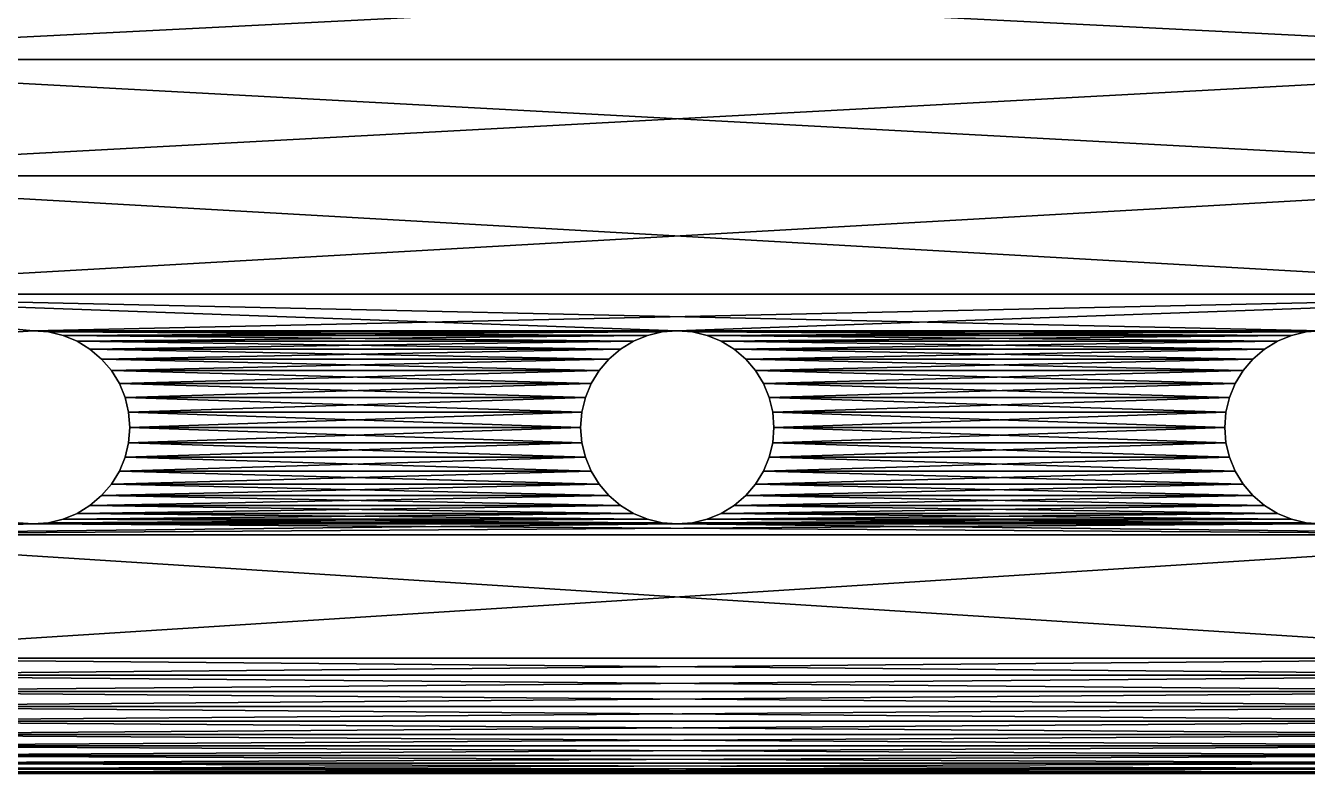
# Model space of a CAD drawing. Header units: millimetres. Extents: x -48.7 to 48.7, y -48.7 to 48.7.
# Drawn here: x -10.28 to 9.94, y -48.66 to -36.86 of the extents above; entities that cross this region are included whole.
import ezdxf

# ---------------------------------------------------------------- set-up
doc = ezdxf.new("R2010")
doc.units = ezdxf.units.MM
doc.header["$LTSCALE"] = 65.185185
for name, color, linetype in [('1', 7, 'CONTINUOUS'), ('2', 7, 'CONTINUOUS'), ('25', 7, 'CONTINUOUS'), ('26', 7, 'CONTINUOUS'), ('27', 7, 'CONTINUOUS'), ('28', 7, 'CONTINUOUS'), ('33', 7, 'CONTINUOUS'), ('34', 7, 'CONTINUOUS'), ('89', 7, 'CONTINUOUS')]:
    doc.layers.add(name, color=color, linetype=linetype)

msp = doc.modelspace()

# ---------------------------------------------------------------- linework, layer by layer
at = {"layer": '1', "linetype": 'CONTINUOUS'}
for points in [[(-17.349, -37.395), (-18.1, -35.599), (17.349, -37.395), (-17.349, -37.395)], [(17.349, -37.395), (-18.1, -35.599), (18.1, -35.599), (17.349, -37.395)], [(-16.698, -39.233), (-17.349, -37.395), (16.698, -39.233), (-16.698, -39.233)], [(16.698, -39.233), (-17.349, -37.395), (17.349, -37.395), (16.698, -39.233)], [(-16.152, -41.096), (-16.698, -39.233), (16.152, -41.096), (-16.152, -41.096)], [(16.152, -41.096), (-16.698, -39.233), (16.698, -39.233), (16.152, -41.096)], [(-10.16, -41.676), (-10.399, -41.694), (-16.152, -41.096), (-10.16, -41.676)], [(0, -41.676), (-10.16, -41.676), (-16.152, -41.096), (0, -41.676)], [(10.16, -41.676), (0, -41.676), (-16.152, -41.096), (10.16, -41.676)], [(10.16, -41.676), (-16.152, -41.096), (16.152, -41.096), (10.16, -41.676)], [(-9.921, -41.694), (-10.16, -41.676), (-0.239, -41.694), (-9.921, -41.694)], [(-0.239, -41.694), (-10.16, -41.676), (0, -41.676), (-0.239, -41.694)], [(-9.689, -41.75), (-9.921, -41.694), (-0.471, -41.75), (-9.689, -41.75)], [(-0.471, -41.75), (-9.921, -41.694), (-0.239, -41.694), (-0.471, -41.75)], [(-9.467, -41.842), (-9.689, -41.75), (-0.693, -41.842), (-9.467, -41.842)], [(-0.693, -41.842), (-9.689, -41.75), (-0.471, -41.75), (-0.693, -41.842)], [(-9.265, -41.966), (-9.467, -41.842), (-0.895, -41.966), (-9.265, -41.966)], [(-0.895, -41.966), (-9.467, -41.842), (-0.693, -41.842), (-0.895, -41.966)], [(0.239, -41.694), (0, -41.676), (9.921, -41.694), (0.239, -41.694)], [(9.921, -41.694), (0, -41.676), (10.16, -41.676), (9.921, -41.694)], [(0.471, -41.75), (0.239, -41.694), (9.689, -41.75), (0.471, -41.75)], [(9.689, -41.75), (0.239, -41.694), (9.921, -41.694), (9.689, -41.75)], [(0.693, -41.842), (0.471, -41.75), (9.467, -41.842), (0.693, -41.842)], [(9.467, -41.842), (0.471, -41.75), (9.689, -41.75), (9.467, -41.842)], [(0.895, -41.966), (0.693, -41.842), (9.265, -41.966), (0.895, -41.966)], [(9.265, -41.966), (0.693, -41.842), (9.467, -41.842), (9.265, -41.966)], [(-9.081, -42.123), (-9.265, -41.966), (-1.079, -42.123), (-9.081, -42.123)], [(-1.079, -42.123), (-9.265, -41.966), (-0.895, -41.966), (-1.079, -42.123)], [(1.079, -42.123), (0.895, -41.966), (9.081, -42.123), (1.079, -42.123)], [(9.081, -42.123), (0.895, -41.966), (9.265, -41.966), (9.081, -42.123)], [(-8.927, -42.303), (-9.081, -42.123), (-1.233, -42.303), (-8.927, -42.303)], [(-1.233, -42.303), (-9.081, -42.123), (-1.079, -42.123), (-1.233, -42.303)], [(1.233, -42.303), (1.079, -42.123), (8.927, -42.303), (1.233, -42.303)], [(8.927, -42.303), (1.079, -42.123), (9.081, -42.123), (8.927, -42.303)], [(-8.801, -42.509), (-8.927, -42.303), (-1.359, -42.509), (-8.801, -42.509)], [(-1.359, -42.509), (-8.927, -42.303), (-1.233, -42.303), (-1.359, -42.509)], [(1.359, -42.509), (1.233, -42.303), (8.801, -42.509), (1.359, -42.509)], [(8.801, -42.509), (1.233, -42.303), (8.927, -42.303), (8.801, -42.509)], [(-8.71, -42.728), (-8.801, -42.509), (-1.45, -42.728), (-8.71, -42.728)], [(-1.45, -42.728), (-8.801, -42.509), (-1.359, -42.509), (-1.45, -42.728)], [(1.45, -42.728), (1.359, -42.509), (8.71, -42.728), (1.45, -42.728)], [(8.71, -42.728), (1.359, -42.509), (8.801, -42.509), (8.71, -42.728)], [(-8.655, -42.958), (-8.71, -42.728), (-1.505, -42.958), (-8.655, -42.958)], [(-1.505, -42.958), (-8.71, -42.728), (-1.45, -42.728), (-1.505, -42.958)], [(1.505, -42.958), (1.45, -42.728), (8.655, -42.958), (1.505, -42.958)], [(8.655, -42.958), (1.45, -42.728), (8.71, -42.728), (8.655, -42.958)], [(-8.635, -43.2), (-8.655, -42.958), (-1.525, -43.2), (-8.635, -43.2)], [(-1.525, -43.2), (-8.655, -42.958), (-1.505, -42.958), (-1.525, -43.2)], [(1.525, -43.2), (1.505, -42.958), (8.635, -43.2), (1.525, -43.2)], [(8.635, -43.2), (1.505, -42.958), (8.655, -42.958), (8.635, -43.2)], [(-8.655, -43.442), (-8.635, -43.2), (-1.505, -43.442), (-8.655, -43.442)], [(-1.505, -43.442), (-8.635, -43.2), (-1.525, -43.2), (-1.505, -43.442)], [(1.505, -43.442), (1.525, -43.2), (8.655, -43.442), (1.505, -43.442)], [(8.655, -43.442), (1.525, -43.2), (8.635, -43.2), (8.655, -43.442)], [(-8.71, -43.672), (-8.655, -43.442), (-1.45, -43.672), (-8.71, -43.672)], [(-1.45, -43.672), (-8.655, -43.442), (-1.505, -43.442), (-1.45, -43.672)], [(1.45, -43.672), (1.505, -43.442), (8.71, -43.672), (1.45, -43.672)], [(8.71, -43.672), (1.505, -43.442), (8.655, -43.442), (8.71, -43.672)], [(-8.801, -43.891), (-8.71, -43.672), (-1.359, -43.891), (-8.801, -43.891)], [(-1.359, -43.891), (-8.71, -43.672), (-1.45, -43.672), (-1.359, -43.891)], [(1.359, -43.891), (1.45, -43.672), (8.801, -43.891), (1.359, -43.891)], [(8.801, -43.891), (1.45, -43.672), (8.71, -43.672), (8.801, -43.891)], [(-8.927, -44.097), (-8.801, -43.891), (-1.233, -44.097), (-8.927, -44.097)], [(-1.233, -44.097), (-8.801, -43.891), (-1.359, -43.891), (-1.233, -44.097)], [(1.233, -44.097), (1.359, -43.891), (8.927, -44.097), (1.233, -44.097)], [(8.927, -44.097), (1.359, -43.891), (8.801, -43.891), (8.927, -44.097)], [(-9.265, -44.434), (-9.081, -44.277), (-0.895, -44.434), (-9.265, -44.434)], [(-9.081, -44.277), (-8.927, -44.097), (-1.079, -44.277), (-9.081, -44.277)], [(-0.895, -44.434), (-9.081, -44.277), (-1.079, -44.277), (-0.895, -44.434)], [(-1.079, -44.277), (-8.927, -44.097), (-1.233, -44.097), (-1.079, -44.277)], [(0.895, -44.434), (1.079, -44.277), (9.265, -44.434), (0.895, -44.434)], [(1.079, -44.277), (1.233, -44.097), (9.081, -44.277), (1.079, -44.277)], [(9.265, -44.434), (1.079, -44.277), (9.081, -44.277), (9.265, -44.434)], [(9.081, -44.277), (1.233, -44.097), (8.927, -44.097), (9.081, -44.277)], [(-9.467, -44.558), (-9.265, -44.434), (-0.693, -44.558), (-9.467, -44.558)], [(-0.693, -44.558), (-9.265, -44.434), (-0.895, -44.434), (-0.693, -44.558)], [(0.693, -44.558), (0.895, -44.434), (9.467, -44.558), (0.693, -44.558)], [(9.467, -44.558), (0.895, -44.434), (9.265, -44.434), (9.467, -44.558)], [(-9.921, -44.706), (-9.689, -44.65), (-0.239, -44.706), (-9.921, -44.706)], [(-9.689, -44.65), (-9.467, -44.558), (-0.471, -44.65), (-9.689, -44.65)], [(-0.239, -44.706), (-9.689, -44.65), (-0.471, -44.65), (-0.239, -44.706)], [(-0.471, -44.65), (-9.467, -44.558), (-0.693, -44.558), (-0.471, -44.65)], [(0.239, -44.706), (0.471, -44.65), (9.921, -44.706), (0.239, -44.706)], [(0.471, -44.65), (0.693, -44.558), (9.689, -44.65), (0.471, -44.65)], [(9.921, -44.706), (0.471, -44.65), (9.689, -44.65), (9.921, -44.706)], [(9.689, -44.65), (0.693, -44.558), (9.467, -44.558), (9.689, -44.65)], [(-10.399, -44.706), (-10.16, -44.724), (-15.375, -44.897), (-10.399, -44.706)], [(-15.375, -44.897), (-10.16, -44.724), (15.375, -44.897), (-15.375, -44.897)], [(-10.16, -44.724), (-9.921, -44.706), (0, -44.724), (-10.16, -44.724)], [(-10.16, -44.724), (0, -44.724), (15.375, -44.897), (-10.16, -44.724)], [(0, -44.724), (-9.921, -44.706), (-0.239, -44.706), (0, -44.724)], [(0, -44.724), (0.239, -44.706), (10.16, -44.724), (0, -44.724)], [(0, -44.724), (10.16, -44.724), (15.375, -44.897), (0, -44.724)], [(10.16, -44.724), (0.239, -44.706), (9.921, -44.706), (10.16, -44.724)], [(-15.143, -46.841), (-15.375, -44.897), (15.143, -46.841), (-15.143, -46.841)], [(15.143, -46.841), (-15.375, -44.897), (15.375, -44.897), (15.143, -46.841)], [(-15.098, -47.112), (-15.143, -46.841), (15.098, -47.112), (-15.098, -47.112)], [(15.098, -47.112), (-15.143, -46.841), (15.143, -46.841), (15.098, -47.112)], [(-15.021, -47.368), (-15.098, -47.112), (15.021, -47.368), (-15.021, -47.368)], [(15.021, -47.368), (-15.098, -47.112), (15.098, -47.112), (15.021, -47.368)], [(-14.912, -47.607), (-15.021, -47.368), (14.912, -47.607), (-14.912, -47.607)], [(14.912, -47.607), (-15.021, -47.368), (15.021, -47.368), (14.912, -47.607)], [(-14.768, -47.835), (-14.912, -47.607), (14.768, -47.835), (-14.768, -47.835)], [(14.768, -47.835), (-14.912, -47.607), (14.912, -47.607), (14.768, -47.835)], [(-14.595, -48.044), (-14.768, -47.835), (14.595, -48.044), (-14.595, -48.044)], [(14.595, -48.044), (-14.768, -47.835), (14.768, -47.835), (14.595, -48.044)], [(-14.399, -48.223), (-14.595, -48.044), (14.399, -48.223), (-14.399, -48.223)], [(14.399, -48.223), (-14.595, -48.044), (14.595, -48.044), (14.399, -48.223)], [(-14.176, -48.377), (-14.399, -48.223), (14.176, -48.377), (-14.176, -48.377)], [(14.176, -48.377), (-14.399, -48.223), (14.399, -48.223), (14.176, -48.377)], [(-13.936, -48.5), (-14.176, -48.377), (13.936, -48.5), (-13.936, -48.5)], [(13.936, -48.5), (-14.176, -48.377), (14.176, -48.377), (13.936, -48.5)], [(-13.687, -48.587), (-13.936, -48.5), (13.687, -48.587), (-13.687, -48.587)], [(13.687, -48.587), (-13.936, -48.5), (13.936, -48.5), (13.687, -48.587)], [(-13.425, -48.64), (-13.687, -48.587), (13.425, -48.64), (-13.425, -48.64)], [(13.425, -48.64), (-13.687, -48.587), (13.687, -48.587), (13.425, -48.64)], [(-13.151, -48.66), (-13.425, -48.64), (13.151, -48.66), (-13.151, -48.66)], [(13.151, -48.66), (-13.425, -48.64), (13.425, -48.64), (13.151, -48.66)]]:
    msp.add_3dface(points, dxfattribs=at)
at = {"layer": '2', "linetype": 'CONTINUOUS'}
for points in [[(-17.349, -37.395, 3.175), (18.1, -35.599, 3.175), (-18.1, -35.599, 3.175), (-17.349, -37.395, 3.175)], [(17.349, -37.395, 3.175), (18.1, -35.599, 3.175), (-17.349, -37.395, 3.175), (17.349, -37.395, 3.175)], [(-16.698, -39.233, 3.175), (17.349, -37.395, 3.175), (-17.349, -37.395, 3.175), (-16.698, -39.233, 3.175)], [(16.698, -39.233, 3.175), (17.349, -37.395, 3.175), (-16.698, -39.233, 3.175), (16.698, -39.233, 3.175)], [(-16.152, -41.096, 3.175), (16.698, -39.233, 3.175), (-16.698, -39.233, 3.175), (-16.152, -41.096, 3.175)], [(16.152, -41.096, 3.175), (16.698, -39.233, 3.175), (-16.152, -41.096, 3.175), (16.152, -41.096, 3.175)], [(-10.399, -41.694, 3.175), (-10.16, -41.676, 3.175), (-16.152, -41.096, 3.175), (-10.399, -41.694, 3.175)], [(-10.16, -41.676, 3.175), (16.152, -41.096, 3.175), (-16.152, -41.096, 3.175), (-10.16, -41.676, 3.175)], [(-10.16, -41.676, 3.175), (0, -41.676, 3.175), (16.152, -41.096, 3.175), (-10.16, -41.676, 3.175)], [(0, -41.676, 3.175), (10.16, -41.676, 3.175), (16.152, -41.096, 3.175), (0, -41.676, 3.175)], [(-10.16, -41.676, 3.175), (-9.921, -41.694, 3.175), (0, -41.676, 3.175), (-10.16, -41.676, 3.175)], [(0, -41.676, 3.175), (-9.921, -41.694, 3.175), (-0.239, -41.694, 3.175), (0, -41.676, 3.175)], [(-9.921, -41.694, 3.175), (-9.689, -41.75, 3.175), (-0.239, -41.694, 3.175), (-9.921, -41.694, 3.175)], [(-0.239, -41.694, 3.175), (-9.689, -41.75, 3.175), (-0.471, -41.75, 3.175), (-0.239, -41.694, 3.175)], [(-9.689, -41.75, 3.175), (-9.467, -41.842, 3.175), (-0.471, -41.75, 3.175), (-9.689, -41.75, 3.175)], [(-0.471, -41.75, 3.175), (-9.467, -41.842, 3.175), (-0.693, -41.842, 3.175), (-0.471, -41.75, 3.175)], [(-9.467, -41.842, 3.175), (-9.265, -41.966, 3.175), (-0.693, -41.842, 3.175), (-9.467, -41.842, 3.175)], [(-0.693, -41.842, 3.175), (-9.265, -41.966, 3.175), (-0.895, -41.966, 3.175), (-0.693, -41.842, 3.175)], [(0, -41.676, 3.175), (0.239, -41.694, 3.175), (10.16, -41.676, 3.175), (0, -41.676, 3.175)], [(10.16, -41.676, 3.175), (0.239, -41.694, 3.175), (9.921, -41.694, 3.175), (10.16, -41.676, 3.175)], [(0.239, -41.694, 3.175), (0.471, -41.75, 3.175), (9.921, -41.694, 3.175), (0.239, -41.694, 3.175)], [(9.921, -41.694, 3.175), (0.471, -41.75, 3.175), (9.689, -41.75, 3.175), (9.921, -41.694, 3.175)], [(0.471, -41.75, 3.175), (0.693, -41.842, 3.175), (9.689, -41.75, 3.175), (0.471, -41.75, 3.175)], [(9.689, -41.75, 3.175), (0.693, -41.842, 3.175), (9.467, -41.842, 3.175), (9.689, -41.75, 3.175)], [(0.693, -41.842, 3.175), (0.895, -41.966, 3.175), (9.467, -41.842, 3.175), (0.693, -41.842, 3.175)], [(9.467, -41.842, 3.175), (0.895, -41.966, 3.175), (9.265, -41.966, 3.175), (9.467, -41.842, 3.175)], [(-9.265, -41.966, 3.175), (-9.081, -42.123, 3.175), (-0.895, -41.966, 3.175), (-9.265, -41.966, 3.175)], [(-0.895, -41.966, 3.175), (-9.081, -42.123, 3.175), (-1.079, -42.123, 3.175), (-0.895, -41.966, 3.175)], [(0.895, -41.966, 3.175), (1.079, -42.123, 3.175), (9.265, -41.966, 3.175), (0.895, -41.966, 3.175)], [(9.265, -41.966, 3.175), (1.079, -42.123, 3.175), (9.081, -42.123, 3.175), (9.265, -41.966, 3.175)], [(-9.081, -42.123, 3.175), (-8.927, -42.303, 3.175), (-1.079, -42.123, 3.175), (-9.081, -42.123, 3.175)], [(-1.079, -42.123, 3.175), (-8.927, -42.303, 3.175), (-1.233, -42.303, 3.175), (-1.079, -42.123, 3.175)], [(1.079, -42.123, 3.175), (1.233, -42.303, 3.175), (9.081, -42.123, 3.175), (1.079, -42.123, 3.175)], [(9.081, -42.123, 3.175), (1.233, -42.303, 3.175), (8.927, -42.303, 3.175), (9.081, -42.123, 3.175)], [(-8.927, -42.303, 3.175), (-8.801, -42.509, 3.175), (-1.233, -42.303, 3.175), (-8.927, -42.303, 3.175)], [(-1.233, -42.303, 3.175), (-8.801, -42.509, 3.175), (-1.359, -42.509, 3.175), (-1.233, -42.303, 3.175)], [(1.233, -42.303, 3.175), (1.359, -42.509, 3.175), (8.927, -42.303, 3.175), (1.233, -42.303, 3.175)], [(8.927, -42.303, 3.175), (1.359, -42.509, 3.175), (8.801, -42.509, 3.175), (8.927, -42.303, 3.175)], [(-8.801, -42.509, 3.175), (-8.71, -42.728, 3.175), (-1.359, -42.509, 3.175), (-8.801, -42.509, 3.175)], [(-1.359, -42.509, 3.175), (-8.71, -42.728, 3.175), (-1.45, -42.728, 3.175), (-1.359, -42.509, 3.175)], [(1.359, -42.509, 3.175), (1.45, -42.728, 3.175), (8.801, -42.509, 3.175), (1.359, -42.509, 3.175)], [(8.801, -42.509, 3.175), (1.45, -42.728, 3.175), (8.71, -42.728, 3.175), (8.801, -42.509, 3.175)], [(-8.71, -42.728, 3.175), (-8.655, -42.958, 3.175), (-1.45, -42.728, 3.175), (-8.71, -42.728, 3.175)], [(-1.45, -42.728, 3.175), (-8.655, -42.958, 3.175), (-1.505, -42.958, 3.175), (-1.45, -42.728, 3.175)], [(1.45, -42.728, 3.175), (1.505, -42.958, 3.175), (8.71, -42.728, 3.175), (1.45, -42.728, 3.175)], [(8.71, -42.728, 3.175), (1.505, -42.958, 3.175), (8.655, -42.958, 3.175), (8.71, -42.728, 3.175)], [(-8.655, -42.958, 3.175), (-8.635, -43.2, 3.175), (-1.505, -42.958, 3.175), (-8.655, -42.958, 3.175)], [(-1.505, -42.958, 3.175), (-8.635, -43.2, 3.175), (-1.525, -43.2, 3.175), (-1.505, -42.958, 3.175)], [(1.505, -42.958, 3.175), (1.525, -43.2, 3.175), (8.655, -42.958, 3.175), (1.505, -42.958, 3.175)], [(8.655, -42.958, 3.175), (1.525, -43.2, 3.175), (8.635, -43.2, 3.175), (8.655, -42.958, 3.175)], [(-8.635, -43.2, 3.175), (-8.655, -43.442, 3.175), (-1.525, -43.2, 3.175), (-8.635, -43.2, 3.175)], [(-1.525, -43.2, 3.175), (-8.655, -43.442, 3.175), (-1.505, -43.442, 3.175), (-1.525, -43.2, 3.175)], [(1.525, -43.2, 3.175), (1.505, -43.442, 3.175), (8.635, -43.2, 3.175), (1.525, -43.2, 3.175)], [(8.635, -43.2, 3.175), (1.505, -43.442, 3.175), (8.655, -43.442, 3.175), (8.635, -43.2, 3.175)], [(-8.655, -43.442, 3.175), (-8.71, -43.672, 3.175), (-1.505, -43.442, 3.175), (-8.655, -43.442, 3.175)], [(-1.505, -43.442, 3.175), (-8.71, -43.672, 3.175), (-1.45, -43.672, 3.175), (-1.505, -43.442, 3.175)], [(1.505, -43.442, 3.175), (1.45, -43.672, 3.175), (8.655, -43.442, 3.175), (1.505, -43.442, 3.175)], [(8.655, -43.442, 3.175), (1.45, -43.672, 3.175), (8.71, -43.672, 3.175), (8.655, -43.442, 3.175)], [(-8.71, -43.672, 3.175), (-8.801, -43.891, 3.175), (-1.45, -43.672, 3.175), (-8.71, -43.672, 3.175)], [(-1.45, -43.672, 3.175), (-8.801, -43.891, 3.175), (-1.359, -43.891, 3.175), (-1.45, -43.672, 3.175)], [(1.45, -43.672, 3.175), (1.359, -43.891, 3.175), (8.71, -43.672, 3.175), (1.45, -43.672, 3.175)], [(8.71, -43.672, 3.175), (1.359, -43.891, 3.175), (8.801, -43.891, 3.175), (8.71, -43.672, 3.175)], [(-8.801, -43.891, 3.175), (-8.927, -44.097, 3.175), (-1.359, -43.891, 3.175), (-8.801, -43.891, 3.175)], [(-1.359, -43.891, 3.175), (-8.927, -44.097, 3.175), (-1.233, -44.097, 3.175), (-1.359, -43.891, 3.175)], [(1.359, -43.891, 3.175), (1.233, -44.097, 3.175), (8.801, -43.891, 3.175), (1.359, -43.891, 3.175)], [(8.801, -43.891, 3.175), (1.233, -44.097, 3.175), (8.927, -44.097, 3.175), (8.801, -43.891, 3.175)], [(-9.081, -44.277, 3.175), (-9.265, -44.434, 3.175), (-1.079, -44.277, 3.175), (-9.081, -44.277, 3.175)], [(-1.079, -44.277, 3.175), (-9.265, -44.434, 3.175), (-0.895, -44.434, 3.175), (-1.079, -44.277, 3.175)], [(-8.927, -44.097, 3.175), (-9.081, -44.277, 3.175), (-1.233, -44.097, 3.175), (-8.927, -44.097, 3.175)], [(-1.233, -44.097, 3.175), (-9.081, -44.277, 3.175), (-1.079, -44.277, 3.175), (-1.233, -44.097, 3.175)], [(1.079, -44.277, 3.175), (0.895, -44.434, 3.175), (9.081, -44.277, 3.175), (1.079, -44.277, 3.175)], [(9.081, -44.277, 3.175), (0.895, -44.434, 3.175), (9.265, -44.434, 3.175), (9.081, -44.277, 3.175)], [(1.233, -44.097, 3.175), (1.079, -44.277, 3.175), (8.927, -44.097, 3.175), (1.233, -44.097, 3.175)], [(8.927, -44.097, 3.175), (1.079, -44.277, 3.175), (9.081, -44.277, 3.175), (8.927, -44.097, 3.175)], [(-9.265, -44.434, 3.175), (-9.467, -44.558, 3.175), (-0.895, -44.434, 3.175), (-9.265, -44.434, 3.175)], [(-0.895, -44.434, 3.175), (-9.467, -44.558, 3.175), (-0.693, -44.558, 3.175), (-0.895, -44.434, 3.175)], [(0.895, -44.434, 3.175), (0.693, -44.558, 3.175), (9.265, -44.434, 3.175), (0.895, -44.434, 3.175)], [(9.265, -44.434, 3.175), (0.693, -44.558, 3.175), (9.467, -44.558, 3.175), (9.265, -44.434, 3.175)], [(-9.689, -44.65, 3.175), (-9.921, -44.706, 3.175), (-0.471, -44.65, 3.175), (-9.689, -44.65, 3.175)], [(-0.471, -44.65, 3.175), (-9.921, -44.706, 3.175), (-0.239, -44.706, 3.175), (-0.471, -44.65, 3.175)], [(-9.467, -44.558, 3.175), (-9.689, -44.65, 3.175), (-0.693, -44.558, 3.175), (-9.467, -44.558, 3.175)], [(-0.693, -44.558, 3.175), (-9.689, -44.65, 3.175), (-0.471, -44.65, 3.175), (-0.693, -44.558, 3.175)], [(0.471, -44.65, 3.175), (0.239, -44.706, 3.175), (9.689, -44.65, 3.175), (0.471, -44.65, 3.175)], [(9.689, -44.65, 3.175), (0.239, -44.706, 3.175), (9.921, -44.706, 3.175), (9.689, -44.65, 3.175)], [(0.693, -44.558, 3.175), (0.471, -44.65, 3.175), (9.467, -44.558, 3.175), (0.693, -44.558, 3.175)], [(9.467, -44.558, 3.175), (0.471, -44.65, 3.175), (9.689, -44.65, 3.175), (9.467, -44.558, 3.175)], [(-10.16, -44.724, 3.175), (-10.399, -44.706, 3.175), (-15.375, -44.897, 3.175), (-10.16, -44.724, 3.175)], [(0, -44.724, 3.175), (-10.16, -44.724, 3.175), (-15.375, -44.897, 3.175), (0, -44.724, 3.175)], [(10.16, -44.724, 3.175), (0, -44.724, 3.175), (-15.375, -44.897, 3.175), (10.16, -44.724, 3.175)], [(15.375, -44.897, 3.175), (10.16, -44.724, 3.175), (-15.375, -44.897, 3.175), (15.375, -44.897, 3.175)], [(-9.921, -44.706, 3.175), (-10.16, -44.724, 3.175), (-0.239, -44.706, 3.175), (-9.921, -44.706, 3.175)], [(-0.239, -44.706, 3.175), (-10.16, -44.724, 3.175), (0, -44.724, 3.175), (-0.239, -44.706, 3.175)], [(0.239, -44.706, 3.175), (0, -44.724, 3.175), (9.921, -44.706, 3.175), (0.239, -44.706, 3.175)], [(9.921, -44.706, 3.175), (0, -44.724, 3.175), (10.16, -44.724, 3.175), (9.921, -44.706, 3.175)], [(-15.143, -46.841, 3.175), (15.375, -44.897, 3.175), (-15.375, -44.897, 3.175), (-15.143, -46.841, 3.175)], [(15.143, -46.841, 3.175), (15.375, -44.897, 3.175), (-15.143, -46.841, 3.175), (15.143, -46.841, 3.175)], [(-15.098, -47.112, 3.175), (15.143, -46.841, 3.175), (-15.143, -46.841, 3.175), (-15.098, -47.112, 3.175)], [(15.098, -47.112, 3.175), (15.143, -46.841, 3.175), (-15.098, -47.112, 3.175), (15.098, -47.112, 3.175)], [(-15.021, -47.368, 3.175), (15.098, -47.112, 3.175), (-15.098, -47.112, 3.175), (-15.021, -47.368, 3.175)], [(15.021, -47.368, 3.175), (15.098, -47.112, 3.175), (-15.021, -47.368, 3.175), (15.021, -47.368, 3.175)], [(-14.912, -47.607, 3.175), (15.021, -47.368, 3.175), (-15.021, -47.368, 3.175), (-14.912, -47.607, 3.175)], [(14.912, -47.607, 3.175), (15.021, -47.368, 3.175), (-14.912, -47.607, 3.175), (14.912, -47.607, 3.175)], [(-14.768, -47.835, 3.175), (14.912, -47.607, 3.175), (-14.912, -47.607, 3.175), (-14.768, -47.835, 3.175)], [(14.768, -47.835, 3.175), (14.912, -47.607, 3.175), (-14.768, -47.835, 3.175), (14.768, -47.835, 3.175)], [(-14.595, -48.044, 3.175), (14.768, -47.835, 3.175), (-14.768, -47.835, 3.175), (-14.595, -48.044, 3.175)], [(14.595, -48.044, 3.175), (14.768, -47.835, 3.175), (-14.595, -48.044, 3.175), (14.595, -48.044, 3.175)], [(-14.399, -48.223, 3.175), (14.595, -48.044, 3.175), (-14.595, -48.044, 3.175), (-14.399, -48.223, 3.175)], [(14.399, -48.223, 3.175), (14.595, -48.044, 3.175), (-14.399, -48.223, 3.175), (14.399, -48.223, 3.175)], [(-14.176, -48.377, 3.175), (14.399, -48.223, 3.175), (-14.399, -48.223, 3.175), (-14.176, -48.377, 3.175)], [(14.176, -48.377, 3.175), (14.399, -48.223, 3.175), (-14.176, -48.377, 3.175), (14.176, -48.377, 3.175)], [(-13.936, -48.5, 3.175), (14.176, -48.377, 3.175), (-14.176, -48.377, 3.175), (-13.936, -48.5, 3.175)], [(13.936, -48.5, 3.175), (14.176, -48.377, 3.175), (-13.936, -48.5, 3.175), (13.936, -48.5, 3.175)], [(-13.687, -48.587, 3.175), (13.936, -48.5, 3.175), (-13.936, -48.5, 3.175), (-13.687, -48.587, 3.175)], [(13.687, -48.587, 3.175), (13.936, -48.5, 3.175), (-13.687, -48.587, 3.175), (13.687, -48.587, 3.175)], [(-13.425, -48.64, 3.175), (13.687, -48.587, 3.175), (-13.687, -48.587, 3.175), (-13.425, -48.64, 3.175)], [(13.425, -48.64, 3.175), (13.687, -48.587, 3.175), (-13.425, -48.64, 3.175), (13.425, -48.64, 3.175)], [(-13.151, -48.66, 3.175), (13.425, -48.64, 3.175), (-13.425, -48.64, 3.175), (-13.151, -48.66, 3.175)], [(13.151, -48.66, 3.175), (13.425, -48.64, 3.175), (-13.151, -48.66, 3.175), (13.151, -48.66, 3.175)]]:
    msp.add_3dface(points, dxfattribs=at)
at = {"layer": '25', "linetype": 'CONTINUOUS'}
for points in [[(-8.635, -43.2), (-8.655, -43.442), (-8.635, -43.2, 3.175), (-8.635, -43.2)], [(-8.635, -43.2, 3.175), (-8.655, -43.442), (-8.655, -43.442, 3.175), (-8.635, -43.2, 3.175)], [(-8.655, -43.442), (-8.71, -43.672), (-8.655, -43.442, 3.175), (-8.655, -43.442)], [(-8.71, -43.672), (-8.71, -43.672, 3.175), (-8.655, -43.442, 3.175), (-8.71, -43.672)], [(-8.71, -43.672), (-8.801, -43.891), (-8.71, -43.672, 3.175), (-8.71, -43.672)], [(-8.801, -43.891), (-8.801, -43.891, 3.175), (-8.71, -43.672, 3.175), (-8.801, -43.891)], [(-8.801, -43.891), (-8.927, -44.097), (-8.801, -43.891, 3.175), (-8.801, -43.891)], [(-8.927, -44.097), (-8.927, -44.097, 3.175), (-8.801, -43.891, 3.175), (-8.927, -44.097)], [(-9.081, -44.277), (-9.265, -44.434), (-9.081, -44.277, 3.175), (-9.081, -44.277)], [(-9.265, -44.434), (-9.265, -44.434, 3.175), (-9.081, -44.277, 3.175), (-9.265, -44.434)], [(-8.927, -44.097), (-9.081, -44.277), (-8.927, -44.097, 3.175), (-8.927, -44.097)], [(-9.081, -44.277), (-9.081, -44.277, 3.175), (-8.927, -44.097, 3.175), (-9.081, -44.277)], [(-9.265, -44.434), (-9.467, -44.558), (-9.265, -44.434, 3.175), (-9.265, -44.434)], [(-9.467, -44.558), (-9.467, -44.558, 3.175), (-9.265, -44.434, 3.175), (-9.467, -44.558)], [(-9.689, -44.65), (-9.921, -44.706), (-9.689, -44.65, 3.175), (-9.689, -44.65)], [(-9.921, -44.706), (-9.921, -44.706, 3.175), (-9.689, -44.65, 3.175), (-9.921, -44.706)], [(-9.467, -44.558), (-9.689, -44.65), (-9.467, -44.558, 3.175), (-9.467, -44.558)], [(-9.689, -44.65), (-9.689, -44.65, 3.175), (-9.467, -44.558, 3.175), (-9.689, -44.65)], [(-10.16, -44.724), (-10.399, -44.706), (-10.16, -44.724, 3.175), (-10.16, -44.724)], [(-10.399, -44.706), (-10.399, -44.706, 3.175), (-10.16, -44.724, 3.175), (-10.399, -44.706)], [(-9.921, -44.706), (-10.16, -44.724), (-9.921, -44.706, 3.175), (-9.921, -44.706)], [(-10.16, -44.724), (-10.16, -44.724, 3.175), (-9.921, -44.706, 3.175), (-10.16, -44.724)]]:
    msp.add_3dface(points, dxfattribs=at)
at = {"layer": '26', "linetype": 'CONTINUOUS'}
for points in [[(-10.399, -41.694), (-10.16, -41.676), (-10.399, -41.694, 3.175), (-10.399, -41.694)], [(-10.16, -41.676), (-10.16, -41.676, 3.175), (-10.399, -41.694, 3.175), (-10.16, -41.676)], [(-10.16, -41.676), (-9.921, -41.694), (-10.16, -41.676, 3.175), (-10.16, -41.676)], [(-9.921, -41.694), (-9.921, -41.694, 3.175), (-10.16, -41.676, 3.175), (-9.921, -41.694)], [(-9.921, -41.694), (-9.689, -41.75), (-9.921, -41.694, 3.175), (-9.921, -41.694)], [(-9.689, -41.75), (-9.689, -41.75, 3.175), (-9.921, -41.694, 3.175), (-9.689, -41.75)], [(-9.689, -41.75), (-9.467, -41.842), (-9.689, -41.75, 3.175), (-9.689, -41.75)], [(-9.467, -41.842), (-9.467, -41.842, 3.175), (-9.689, -41.75, 3.175), (-9.467, -41.842)], [(-9.467, -41.842), (-9.265, -41.966), (-9.467, -41.842, 3.175), (-9.467, -41.842)], [(-9.265, -41.966), (-9.265, -41.966, 3.175), (-9.467, -41.842, 3.175), (-9.265, -41.966)], [(-9.265, -41.966), (-9.081, -42.123), (-9.265, -41.966, 3.175), (-9.265, -41.966)], [(-9.081, -42.123), (-9.081, -42.123, 3.175), (-9.265, -41.966, 3.175), (-9.081, -42.123)], [(-9.081, -42.123), (-8.927, -42.303), (-9.081, -42.123, 3.175), (-9.081, -42.123)], [(-8.927, -42.303), (-8.927, -42.303, 3.175), (-9.081, -42.123, 3.175), (-8.927, -42.303)], [(-8.927, -42.303), (-8.801, -42.509), (-8.927, -42.303, 3.175), (-8.927, -42.303)], [(-8.801, -42.509), (-8.801, -42.509, 3.175), (-8.927, -42.303, 3.175), (-8.801, -42.509)], [(-8.801, -42.509), (-8.71, -42.728), (-8.801, -42.509, 3.175), (-8.801, -42.509)], [(-8.71, -42.728), (-8.71, -42.728, 3.175), (-8.801, -42.509, 3.175), (-8.71, -42.728)], [(-8.71, -42.728), (-8.655, -42.958), (-8.71, -42.728, 3.175), (-8.71, -42.728)], [(-8.655, -42.958), (-8.655, -42.958, 3.175), (-8.71, -42.728, 3.175), (-8.655, -42.958)], [(-8.655, -42.958), (-8.635, -43.2), (-8.655, -42.958, 3.175), (-8.655, -42.958)], [(-8.635, -43.2), (-8.635, -43.2, 3.175), (-8.655, -42.958, 3.175), (-8.635, -43.2)]]:
    msp.add_3dface(points, dxfattribs=at)
at = {"layer": '27', "linetype": 'CONTINUOUS'}
for points in [[(-1.505, -43.442), (-1.525, -43.2), (-1.505, -43.442, 3.175), (-1.505, -43.442)], [(-1.525, -43.2), (-1.525, -43.2, 3.175), (-1.505, -43.442, 3.175), (-1.525, -43.2)], [(1.525, -43.2), (1.505, -43.442), (1.525, -43.2, 3.175), (1.525, -43.2)], [(1.525, -43.2, 3.175), (1.505, -43.442), (1.505, -43.442, 3.175), (1.525, -43.2, 3.175)], [(-1.45, -43.672), (-1.505, -43.442), (-1.45, -43.672, 3.175), (-1.45, -43.672)], [(-1.505, -43.442), (-1.505, -43.442, 3.175), (-1.45, -43.672, 3.175), (-1.505, -43.442)], [(1.505, -43.442), (1.45, -43.672), (1.505, -43.442, 3.175), (1.505, -43.442)], [(1.45, -43.672), (1.45, -43.672, 3.175), (1.505, -43.442, 3.175), (1.45, -43.672)], [(-1.359, -43.891), (-1.45, -43.672), (-1.359, -43.891, 3.175), (-1.359, -43.891)], [(-1.45, -43.672), (-1.45, -43.672, 3.175), (-1.359, -43.891, 3.175), (-1.45, -43.672)], [(1.45, -43.672), (1.359, -43.891), (1.45, -43.672, 3.175), (1.45, -43.672)], [(1.359, -43.891), (1.359, -43.891, 3.175), (1.45, -43.672, 3.175), (1.359, -43.891)], [(-1.233, -44.097), (-1.359, -43.891), (-1.233, -44.097, 3.175), (-1.233, -44.097)], [(-1.359, -43.891), (-1.359, -43.891, 3.175), (-1.233, -44.097, 3.175), (-1.359, -43.891)], [(1.359, -43.891), (1.233, -44.097), (1.359, -43.891, 3.175), (1.359, -43.891)], [(1.233, -44.097), (1.233, -44.097, 3.175), (1.359, -43.891, 3.175), (1.233, -44.097)], [(-1.079, -44.277), (-1.233, -44.097), (-1.079, -44.277, 3.175), (-1.079, -44.277)], [(-1.233, -44.097), (-1.233, -44.097, 3.175), (-1.079, -44.277, 3.175), (-1.233, -44.097)], [(-0.895, -44.434), (-1.079, -44.277), (-0.895, -44.434, 3.175), (-0.895, -44.434)], [(-1.079, -44.277), (-1.079, -44.277, 3.175), (-0.895, -44.434, 3.175), (-1.079, -44.277)], [(1.079, -44.277), (0.895, -44.434), (1.079, -44.277, 3.175), (1.079, -44.277)], [(0.895, -44.434), (0.895, -44.434, 3.175), (1.079, -44.277, 3.175), (0.895, -44.434)], [(1.233, -44.097), (1.079, -44.277), (1.233, -44.097, 3.175), (1.233, -44.097)], [(1.079, -44.277), (1.079, -44.277, 3.175), (1.233, -44.097, 3.175), (1.079, -44.277)], [(-0.693, -44.558), (-0.895, -44.434), (-0.693, -44.558, 3.175), (-0.693, -44.558)], [(-0.895, -44.434), (-0.895, -44.434, 3.175), (-0.693, -44.558, 3.175), (-0.895, -44.434)], [(0.895, -44.434), (0.693, -44.558), (0.895, -44.434, 3.175), (0.895, -44.434)], [(0.693, -44.558), (0.693, -44.558, 3.175), (0.895, -44.434, 3.175), (0.693, -44.558)], [(-0.471, -44.65), (-0.693, -44.558), (-0.471, -44.65, 3.175), (-0.471, -44.65)], [(-0.693, -44.558), (-0.693, -44.558, 3.175), (-0.471, -44.65, 3.175), (-0.693, -44.558)], [(-0.239, -44.706), (-0.471, -44.65), (-0.239, -44.706, 3.175), (-0.239, -44.706)], [(-0.471, -44.65), (-0.471, -44.65, 3.175), (-0.239, -44.706, 3.175), (-0.471, -44.65)], [(0.471, -44.65), (0.239, -44.706), (0.471, -44.65, 3.175), (0.471, -44.65)], [(0.239, -44.706), (0.239, -44.706, 3.175), (0.471, -44.65, 3.175), (0.239, -44.706)], [(0.693, -44.558), (0.471, -44.65), (0.693, -44.558, 3.175), (0.693, -44.558)], [(0.471, -44.65), (0.471, -44.65, 3.175), (0.693, -44.558, 3.175), (0.471, -44.65)], [(0, -44.724), (-0.239, -44.706), (0, -44.724, 3.175), (0, -44.724)], [(-0.239, -44.706), (-0.239, -44.706, 3.175), (0, -44.724, 3.175), (-0.239, -44.706)], [(0.239, -44.706), (0, -44.724), (0.239, -44.706, 3.175), (0.239, -44.706)], [(0, -44.724), (0, -44.724, 3.175), (0.239, -44.706, 3.175), (0, -44.724)]]:
    msp.add_3dface(points, dxfattribs=at)
at = {"layer": '28', "linetype": 'CONTINUOUS'}
for points in [[(-0.895, -41.966), (-0.693, -41.842), (-0.895, -41.966, 3.175), (-0.895, -41.966)], [(-0.693, -41.842), (-0.693, -41.842, 3.175), (-0.895, -41.966, 3.175), (-0.693, -41.842)], [(-0.693, -41.842), (-0.471, -41.75), (-0.693, -41.842, 3.175), (-0.693, -41.842)], [(-0.471, -41.75), (-0.471, -41.75, 3.175), (-0.693, -41.842, 3.175), (-0.471, -41.75)], [(-0.471, -41.75), (-0.239, -41.694), (-0.471, -41.75, 3.175), (-0.471, -41.75)], [(-0.239, -41.694), (-0.239, -41.694, 3.175), (-0.471, -41.75, 3.175), (-0.239, -41.694)], [(-0.239, -41.694), (0, -41.676), (-0.239, -41.694, 3.175), (-0.239, -41.694)], [(0, -41.676), (0, -41.676, 3.175), (-0.239, -41.694, 3.175), (0, -41.676)], [(0, -41.676), (0.239, -41.694), (0, -41.676, 3.175), (0, -41.676)], [(0.239, -41.694), (0.239, -41.694, 3.175), (0, -41.676, 3.175), (0.239, -41.694)], [(0.239, -41.694), (0.471, -41.75), (0.239, -41.694, 3.175), (0.239, -41.694)], [(0.471, -41.75), (0.471, -41.75, 3.175), (0.239, -41.694, 3.175), (0.471, -41.75)], [(0.471, -41.75), (0.693, -41.842), (0.471, -41.75, 3.175), (0.471, -41.75)], [(0.693, -41.842), (0.693, -41.842, 3.175), (0.471, -41.75, 3.175), (0.693, -41.842)], [(0.693, -41.842), (0.895, -41.966), (0.693, -41.842, 3.175), (0.693, -41.842)], [(0.895, -41.966), (0.895, -41.966, 3.175), (0.693, -41.842, 3.175), (0.895, -41.966)], [(-1.079, -42.123), (-0.895, -41.966), (-1.079, -42.123, 3.175), (-1.079, -42.123)], [(-0.895, -41.966), (-0.895, -41.966, 3.175), (-1.079, -42.123, 3.175), (-0.895, -41.966)], [(0.895, -41.966), (1.079, -42.123), (0.895, -41.966, 3.175), (0.895, -41.966)], [(1.079, -42.123), (1.079, -42.123, 3.175), (0.895, -41.966, 3.175), (1.079, -42.123)], [(-1.233, -42.303), (-1.079, -42.123), (-1.233, -42.303, 3.175), (-1.233, -42.303)], [(-1.079, -42.123), (-1.079, -42.123, 3.175), (-1.233, -42.303, 3.175), (-1.079, -42.123)], [(1.079, -42.123), (1.233, -42.303), (1.079, -42.123, 3.175), (1.079, -42.123)], [(1.233, -42.303), (1.233, -42.303, 3.175), (1.079, -42.123, 3.175), (1.233, -42.303)], [(-1.359, -42.509), (-1.233, -42.303), (-1.359, -42.509, 3.175), (-1.359, -42.509)], [(-1.233, -42.303), (-1.233, -42.303, 3.175), (-1.359, -42.509, 3.175), (-1.233, -42.303)], [(1.233, -42.303), (1.359, -42.509), (1.233, -42.303, 3.175), (1.233, -42.303)], [(1.359, -42.509), (1.359, -42.509, 3.175), (1.233, -42.303, 3.175), (1.359, -42.509)], [(-1.45, -42.728), (-1.359, -42.509), (-1.45, -42.728, 3.175), (-1.45, -42.728)], [(-1.359, -42.509), (-1.359, -42.509, 3.175), (-1.45, -42.728, 3.175), (-1.359, -42.509)], [(1.359, -42.509), (1.45, -42.728), (1.359, -42.509, 3.175), (1.359, -42.509)], [(1.45, -42.728), (1.45, -42.728, 3.175), (1.359, -42.509, 3.175), (1.45, -42.728)], [(-1.505, -42.958), (-1.45, -42.728), (-1.505, -42.958, 3.175), (-1.505, -42.958)], [(-1.45, -42.728), (-1.45, -42.728, 3.175), (-1.505, -42.958, 3.175), (-1.45, -42.728)], [(1.45, -42.728), (1.505, -42.958), (1.45, -42.728, 3.175), (1.45, -42.728)], [(1.505, -42.958), (1.505, -42.958, 3.175), (1.45, -42.728, 3.175), (1.505, -42.958)], [(-1.525, -43.2), (-1.505, -42.958), (-1.525, -43.2, 3.175), (-1.525, -43.2)], [(-1.505, -42.958), (-1.505, -42.958, 3.175), (-1.525, -43.2, 3.175), (-1.505, -42.958)], [(1.505, -42.958), (1.525, -43.2), (1.505, -42.958, 3.175), (1.505, -42.958)], [(1.525, -43.2), (1.525, -43.2, 3.175), (1.505, -42.958, 3.175), (1.525, -43.2)]]:
    msp.add_3dface(points, dxfattribs=at)
at = {"layer": '33', "linetype": 'CONTINUOUS'}
for points in [[(8.655, -43.442), (8.635, -43.2), (8.655, -43.442, 3.175), (8.655, -43.442)], [(8.635, -43.2), (8.635, -43.2, 3.175), (8.655, -43.442, 3.175), (8.635, -43.2)], [(8.71, -43.672), (8.655, -43.442), (8.71, -43.672, 3.175), (8.71, -43.672)], [(8.655, -43.442), (8.655, -43.442, 3.175), (8.71, -43.672, 3.175), (8.655, -43.442)], [(8.801, -43.891), (8.71, -43.672), (8.801, -43.891, 3.175), (8.801, -43.891)], [(8.71, -43.672), (8.71, -43.672, 3.175), (8.801, -43.891, 3.175), (8.71, -43.672)], [(8.927, -44.097), (8.801, -43.891), (8.927, -44.097, 3.175), (8.927, -44.097)], [(8.801, -43.891), (8.801, -43.891, 3.175), (8.927, -44.097, 3.175), (8.801, -43.891)], [(9.081, -44.277), (8.927, -44.097), (9.081, -44.277, 3.175), (9.081, -44.277)], [(8.927, -44.097), (8.927, -44.097, 3.175), (9.081, -44.277, 3.175), (8.927, -44.097)], [(9.265, -44.434), (9.081, -44.277), (9.265, -44.434, 3.175), (9.265, -44.434)], [(9.081, -44.277), (9.081, -44.277, 3.175), (9.265, -44.434, 3.175), (9.081, -44.277)], [(9.467, -44.558), (9.265, -44.434), (9.467, -44.558, 3.175), (9.467, -44.558)], [(9.265, -44.434), (9.265, -44.434, 3.175), (9.467, -44.558, 3.175), (9.265, -44.434)], [(9.689, -44.65), (9.467, -44.558), (9.689, -44.65, 3.175), (9.689, -44.65)], [(9.467, -44.558), (9.467, -44.558, 3.175), (9.689, -44.65, 3.175), (9.467, -44.558)], [(9.921, -44.706), (9.689, -44.65), (9.921, -44.706, 3.175), (9.921, -44.706)], [(9.689, -44.65), (9.689, -44.65, 3.175), (9.921, -44.706, 3.175), (9.689, -44.65)], [(10.16, -44.724), (9.921, -44.706), (10.16, -44.724, 3.175), (10.16, -44.724)], [(9.921, -44.706), (9.921, -44.706, 3.175), (10.16, -44.724, 3.175), (9.921, -44.706)]]:
    msp.add_3dface(points, dxfattribs=at)
at = {"layer": '34', "linetype": 'CONTINUOUS'}
for points in [[(9.265, -41.966), (9.467, -41.842), (9.265, -41.966, 3.175), (9.265, -41.966)], [(9.467, -41.842), (9.467, -41.842, 3.175), (9.265, -41.966, 3.175), (9.467, -41.842)], [(9.467, -41.842), (9.689, -41.75), (9.467, -41.842, 3.175), (9.467, -41.842)], [(9.689, -41.75), (9.689, -41.75, 3.175), (9.467, -41.842, 3.175), (9.689, -41.75)], [(9.689, -41.75), (9.921, -41.694), (9.689, -41.75, 3.175), (9.689, -41.75)], [(9.921, -41.694), (9.921, -41.694, 3.175), (9.689, -41.75, 3.175), (9.921, -41.694)], [(9.921, -41.694), (10.16, -41.676), (9.921, -41.694, 3.175), (9.921, -41.694)], [(10.16, -41.676), (10.16, -41.676, 3.175), (9.921, -41.694, 3.175), (10.16, -41.676)], [(9.081, -42.123), (9.265, -41.966), (9.081, -42.123, 3.175), (9.081, -42.123)], [(9.265, -41.966), (9.265, -41.966, 3.175), (9.081, -42.123, 3.175), (9.265, -41.966)], [(8.927, -42.303), (9.081, -42.123), (8.927, -42.303, 3.175), (8.927, -42.303)], [(9.081, -42.123), (9.081, -42.123, 3.175), (8.927, -42.303, 3.175), (9.081, -42.123)], [(8.801, -42.509), (8.927, -42.303), (8.801, -42.509, 3.175), (8.801, -42.509)], [(8.927, -42.303), (8.927, -42.303, 3.175), (8.801, -42.509, 3.175), (8.927, -42.303)], [(8.71, -42.728), (8.801, -42.509), (8.71, -42.728, 3.175), (8.71, -42.728)], [(8.801, -42.509), (8.801, -42.509, 3.175), (8.71, -42.728, 3.175), (8.801, -42.509)], [(8.655, -42.958), (8.71, -42.728), (8.655, -42.958, 3.175), (8.655, -42.958)], [(8.71, -42.728), (8.71, -42.728, 3.175), (8.655, -42.958, 3.175), (8.71, -42.728)], [(8.635, -43.2), (8.655, -42.958), (8.635, -43.2, 3.175), (8.635, -43.2)], [(8.655, -42.958), (8.655, -42.958, 3.175), (8.635, -43.2, 3.175), (8.655, -42.958)]]:
    msp.add_3dface(points, dxfattribs=at)
at = {"layer": '89', "linetype": 'CONTINUOUS'}
for points in [[(-13.151, -48.66), (13.151, -48.66), (-13.151, -48.66, 3.175), (-13.151, -48.66)], [(13.151, -48.66), (13.151, -48.66, 3.175), (-13.151, -48.66, 3.175), (13.151, -48.66)]]:
    msp.add_3dface(points, dxfattribs=at)

doc.saveas('drawing.dxf')
